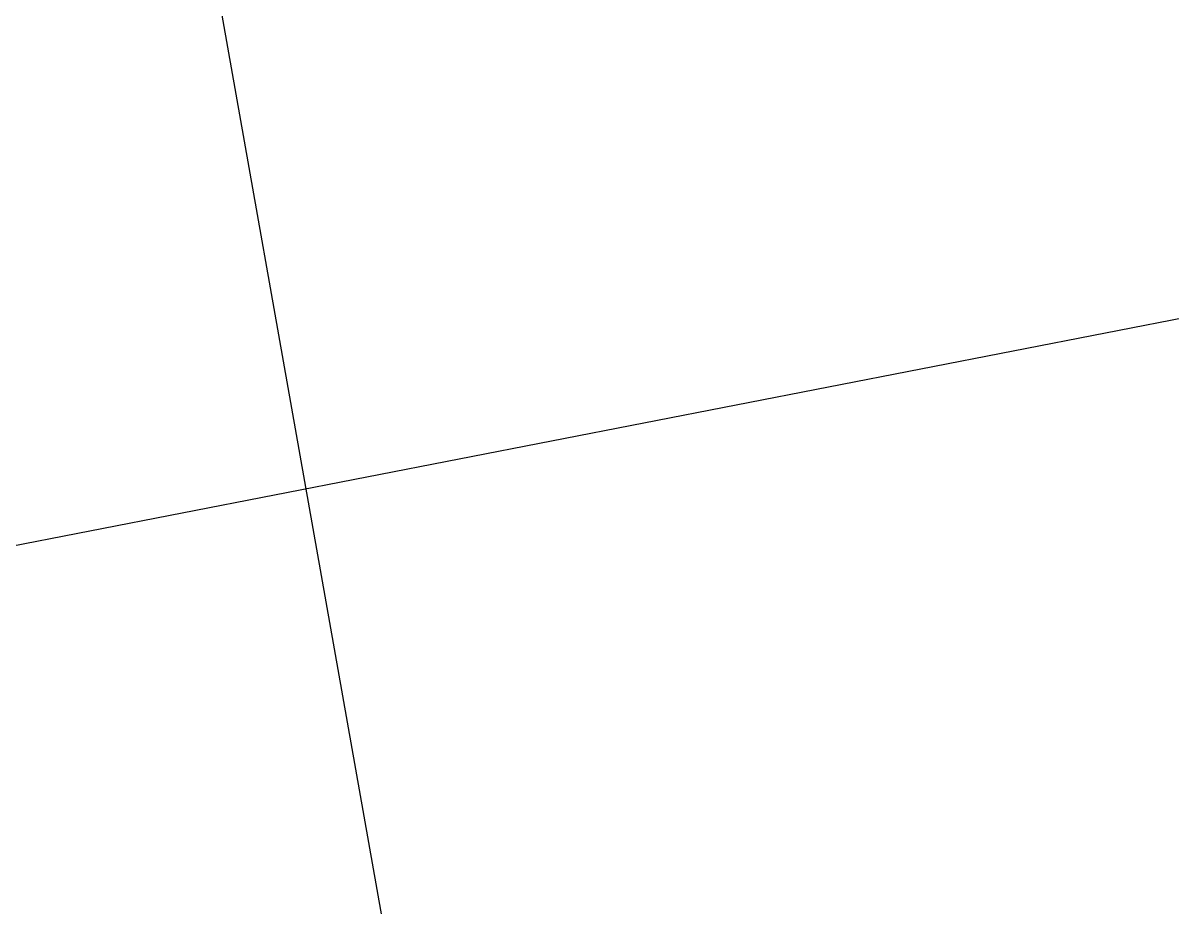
# Model space of a CAD drawing. Header units: millimetres. Extents: x -65527 to 8894748, y -37603 to 223697.
# Drawn here: x -31386.79 to -31380.98, y 101097.66 to 101102.13 of the extents above; entities that cross this region are included whole.
import ezdxf

# ---------------------------------------------------------------- set-up
doc = ezdxf.new("R2010")
doc.units = ezdxf.units.MM
doc.header["$LTSCALE"] = 10
doc.layers.add('Архитектура', color=251, linetype='Continuous')
doc.layers.add('Тонкая', color=7, linetype='Continuous')

# ---------------------------------------------------------------- blocks, each defined once
blk = doc.blocks.new('A$Cec9b444d')
at = {"layer": 'Тонкая', "color": 5, "ltscale": 100}
blk.add_line((-293.911, -6250.3887), (-2355.1077, -6652.3379), dxfattribs=at)

msp = doc.modelspace()

# ---------------------------------------------------------------- linework, layer by layer
at = {"layer": 'Архитектура', "lineweight": 25, "transparency": 33554684}
msp.add_lwpolyline([(-31381.1795, 101076.1972), (-31386.9639, 101108.8334, 0.523933), (-31387.3808, 101109.0898), (-31388.4612, 101108.8983), (-31395.5442, 101107.643), (-31396.6247, 101107.4515, 0.523933), (-31396.9281, 101107.0674), (-31391.1438, 101074.4312, 0.414326)], format="xyb", dxfattribs=at)
msp.add_lwpolyline([(-31381.1795, 101076.1972), (-31386.9639, 101108.8334, 0.523933), (-31387.3808, 101109.0898), (-31388.4612, 101108.8983), (-31395.5442, 101107.643), (-31396.6247, 101107.4515, 0.523933), (-31396.9281, 101107.0674), (-31391.1438, 101074.4312, 0.414326)], format="xyb", dxfattribs=at)
msp.add_lwpolyline([(-31381.1795, 101076.1972), (-31386.9639, 101108.8334, 0.523933), (-31387.3808, 101109.0898), (-31388.4612, 101108.8983), (-31395.5442, 101107.643), (-31396.6247, 101107.4515, 0.523933), (-31396.9281, 101107.0674), (-31391.1438, 101074.4312, 0.414326)], format="xyb", dxfattribs=at)
msp.add_lwpolyline([(-31381.1795, 101076.1972), (-31386.9639, 101108.8334, 0.523933), (-31387.3808, 101109.0898), (-31388.4612, 101108.8983), (-31395.5442, 101107.643), (-31396.6247, 101107.4515, 0.523933), (-31396.9281, 101107.0674), (-31391.1438, 101074.4312, 0.414326)], format="xyb", dxfattribs=at)
msp.add_lwpolyline([(-31381.1795, 101076.1972), (-31386.9639, 101108.8334, 0.523933), (-31387.3808, 101109.0898), (-31388.4612, 101108.8983), (-31395.5442, 101107.643), (-31396.6247, 101107.4515, 0.523933), (-31396.9281, 101107.0674), (-31391.1438, 101074.4312, 0.414326)], format="xyb", dxfattribs=at)
msp.add_lwpolyline([(-31381.1795, 101076.1972), (-31386.9639, 101108.8334, 0.523933), (-31387.3808, 101109.0898), (-31388.4612, 101108.8983), (-31395.5442, 101107.643), (-31396.6247, 101107.4515, 0.523933), (-31396.9281, 101107.0674), (-31391.1438, 101074.4312, 0.414326)], format="xyb", dxfattribs=at)
msp.add_lwpolyline([(-31381.1795, 101076.1972), (-31386.9639, 101108.8334, 0.523933), (-31387.3808, 101109.0898), (-31388.4612, 101108.8983), (-31395.5442, 101107.643), (-31396.6247, 101107.4515, 0.523933), (-31396.9281, 101107.0674), (-31391.1438, 101074.4312, 0.414326)], format="xyb", dxfattribs=at)
msp.add_lwpolyline([(-31381.1795, 101076.1972), (-31386.9639, 101108.8334, 0.523933), (-31387.3808, 101109.0898), (-31388.4612, 101108.8983), (-31395.5442, 101107.643), (-31396.6247, 101107.4515, 0.523933), (-31396.9281, 101107.0674), (-31391.1438, 101074.4312, 0.414326)], format="xyb", dxfattribs=at)
msp.add_lwpolyline([(-31381.1795, 101076.1972), (-31386.9639, 101108.8334, 0.523933), (-31387.3808, 101109.0898), (-31388.4612, 101108.8983), (-31395.5442, 101107.643), (-31396.6247, 101107.4515, 0.523933), (-31396.9281, 101107.0674), (-31391.1438, 101074.4312, 0.414326)], format="xyb", dxfattribs=at)
msp.add_lwpolyline([(-31381.1795, 101076.1972), (-31386.9639, 101108.8334, 0.523933), (-31387.3808, 101109.0898), (-31388.4612, 101108.8983), (-31395.5442, 101107.643), (-31396.6247, 101107.4515, 0.523933), (-31396.9281, 101107.0674), (-31391.1438, 101074.4312, 0.414326)], format="xyb", dxfattribs=at)
msp.add_lwpolyline([(-31381.1795, 101076.1972), (-31386.9639, 101108.8334, 0.523933), (-31387.3808, 101109.0898), (-31388.4612, 101108.8983), (-31395.5442, 101107.643), (-31396.6247, 101107.4515, 0.523933), (-31396.9281, 101107.0674), (-31391.1438, 101074.4312, 0.414326)], format="xyb", dxfattribs=at)
msp.add_lwpolyline([(-31381.1795, 101076.1972), (-31386.9639, 101108.8334, 0.523933), (-31387.3808, 101109.0898), (-31388.4612, 101108.8983), (-31395.5442, 101107.643), (-31396.6247, 101107.4515, 0.523933), (-31396.9281, 101107.0674), (-31391.1438, 101074.4312, 0.414326)], format="xyb", dxfattribs=at)
msp.add_lwpolyline([(-31381.1795, 101076.1972), (-31386.9639, 101108.8334, 0.523933), (-31387.3808, 101109.0898), (-31388.4612, 101108.8983), (-31395.5442, 101107.643), (-31396.6247, 101107.4515, 0.523933), (-31396.9281, 101107.0674), (-31391.1438, 101074.4312, 0.414326)], format="xyb", dxfattribs=at)
msp.add_lwpolyline([(-31381.1795, 101076.1972), (-31386.9639, 101108.8334, 0.523933), (-31387.3808, 101109.0898), (-31388.4612, 101108.8983), (-31395.5442, 101107.643), (-31396.6247, 101107.4515, 0.523933), (-31396.9281, 101107.0674), (-31391.1438, 101074.4312, 0.414326)], format="xyb", dxfattribs=at)
msp.add_lwpolyline([(-31381.1795, 101076.1972), (-31386.9639, 101108.8334, 0.523933), (-31387.3808, 101109.0898), (-31388.4612, 101108.8983), (-31395.5442, 101107.643), (-31396.6247, 101107.4515, 0.523933), (-31396.9281, 101107.0674), (-31391.1438, 101074.4312, 0.414326)], format="xyb", dxfattribs=at)
msp.add_lwpolyline([(-31381.1795, 101076.1972), (-31386.9639, 101108.8334, 0.523933), (-31387.3808, 101109.0898), (-31388.4612, 101108.8983), (-31395.5442, 101107.643), (-31396.6247, 101107.4515, 0.523933), (-31396.9281, 101107.0674), (-31391.1438, 101074.4312, 0.414326)], format="xyb", dxfattribs=at)
msp.add_lwpolyline([(-31381.1795, 101076.1972), (-31386.9639, 101108.8334, 0.523933), (-31387.3808, 101109.0898), (-31388.4612, 101108.8983), (-31395.5442, 101107.643), (-31396.6247, 101107.4515, 0.523933), (-31396.9281, 101107.0674), (-31391.1438, 101074.4312, 0.414326)], format="xyb", dxfattribs=at)
msp.add_lwpolyline([(-31381.1795, 101076.1972), (-31386.9639, 101108.8334, 0.523933), (-31387.3808, 101109.0898), (-31388.4612, 101108.8983), (-31395.5442, 101107.643), (-31396.6247, 101107.4515, 0.523933), (-31396.9281, 101107.0674), (-31391.1438, 101074.4312, 0.414326)], format="xyb", dxfattribs=at)
msp.add_lwpolyline([(-31381.1795, 101076.1972), (-31386.9639, 101108.8334, 0.523933), (-31387.3808, 101109.0898), (-31388.4612, 101108.8983), (-31395.5442, 101107.643), (-31396.6247, 101107.4515, 0.523933), (-31396.9281, 101107.0674), (-31391.1438, 101074.4312, 0.414326)], format="xyb", dxfattribs=at)
msp.add_lwpolyline([(-31381.1795, 101076.1972), (-31386.9639, 101108.8334, 0.523933), (-31387.3808, 101109.0898), (-31388.4612, 101108.8983), (-31395.5442, 101107.643), (-31396.6247, 101107.4515, 0.523933), (-31396.9281, 101107.0674), (-31391.1438, 101074.4312, 0.414326)], format="xyb", dxfattribs=at)
msp.add_lwpolyline([(-31381.1795, 101076.1972), (-31386.9639, 101108.8334, 0.523933), (-31387.3808, 101109.0898), (-31388.4612, 101108.8983), (-31395.5442, 101107.643), (-31396.6247, 101107.4515, 0.523933), (-31396.9281, 101107.0674), (-31391.1438, 101074.4312, 0.414326)], format="xyb", dxfattribs=at)
msp.add_lwpolyline([(-31381.1795, 101076.1972), (-31386.9639, 101108.8334, 0.523933), (-31387.3808, 101109.0898), (-31388.4612, 101108.8983), (-31395.5442, 101107.643), (-31396.6247, 101107.4515, 0.523933), (-31396.9281, 101107.0674), (-31391.1438, 101074.4312, 0.414326)], format="xyb", dxfattribs=at)
msp.add_lwpolyline([(-31381.1795, 101076.1972), (-31386.9639, 101108.8334, 0.523933), (-31387.3808, 101109.0898), (-31388.4612, 101108.8983), (-31395.5442, 101107.643), (-31396.6247, 101107.4515, 0.523933), (-31396.9281, 101107.0674), (-31391.1438, 101074.4312, 0.414326)], format="xyb", dxfattribs=at)
msp.add_lwpolyline([(-31381.1795, 101076.1972), (-31386.9639, 101108.8334, 0.523933), (-31387.3808, 101109.0898), (-31388.4612, 101108.8983), (-31395.5442, 101107.643), (-31396.6247, 101107.4515, 0.523933), (-31396.9281, 101107.0674), (-31391.1438, 101074.4312, 0.414326)], format="xyb", dxfattribs=at)
msp.add_lwpolyline([(-31381.1795, 101076.1972), (-31386.9639, 101108.8334, 0.523933), (-31387.3808, 101109.0898), (-31388.4612, 101108.8983), (-31395.5442, 101107.643), (-31396.6247, 101107.4515, 0.523933), (-31396.9281, 101107.0674), (-31391.1438, 101074.4312, 0.414326)], format="xyb", dxfattribs=at)
msp.add_lwpolyline([(-31381.1795, 101076.1972), (-31386.9639, 101108.8334, 0.523933), (-31387.3808, 101109.0898), (-31388.4612, 101108.8983), (-31395.5442, 101107.643), (-31396.6247, 101107.4515, 0.523933), (-31396.9281, 101107.0674), (-31391.1438, 101074.4312, 0.414326)], format="xyb", dxfattribs=at)
msp.add_lwpolyline([(-31381.1795, 101076.1972), (-31386.9639, 101108.8334, 0.523933), (-31387.3808, 101109.0898), (-31388.4612, 101108.8983), (-31395.5442, 101107.643), (-31396.6247, 101107.4515, 0.523933), (-31396.9281, 101107.0674), (-31391.1438, 101074.4312, 0.414326)], format="xyb", dxfattribs=at)
msp.add_lwpolyline([(-31381.1795, 101076.1972), (-31386.9639, 101108.8334, 0.523933), (-31387.3808, 101109.0898), (-31388.4612, 101108.8983), (-31395.5442, 101107.643), (-31396.6247, 101107.4515, 0.523933), (-31396.9281, 101107.0674), (-31391.1438, 101074.4312, 0.414326)], format="xyb", dxfattribs=at)
msp.add_lwpolyline([(-31381.1795, 101076.1972), (-31386.9639, 101108.8334, 0.523933), (-31387.3808, 101109.0898), (-31388.4612, 101108.8983), (-31395.5442, 101107.643), (-31396.6247, 101107.4515, 0.523933), (-31396.9281, 101107.0674), (-31391.1438, 101074.4312, 0.414326)], format="xyb", dxfattribs=at)
msp.add_lwpolyline([(-31381.1795, 101076.1972), (-31386.9639, 101108.8334, 0.523933), (-31387.3808, 101109.0898), (-31388.4612, 101108.8983), (-31395.5442, 101107.643), (-31396.6247, 101107.4515, 0.523933), (-31396.9281, 101107.0674), (-31391.1438, 101074.4312, 0.414326)], format="xyb", dxfattribs=at)
msp.add_lwpolyline([(-31381.1795, 101076.1972), (-31386.9639, 101108.8334, 0.523933), (-31387.3808, 101109.0898), (-31388.4612, 101108.8983), (-31395.5442, 101107.643), (-31396.6247, 101107.4515, 0.523933), (-31396.9281, 101107.0674), (-31391.1438, 101074.4312, 0.414326)], format="xyb", dxfattribs=at)
msp.add_lwpolyline([(-31381.1795, 101076.1972), (-31386.9639, 101108.8334, 0.523933), (-31387.3808, 101109.0898), (-31388.4612, 101108.8983), (-31395.5442, 101107.643), (-31396.6247, 101107.4515, 0.523933), (-31396.9281, 101107.0674), (-31391.1438, 101074.4312, 0.414326)], format="xyb", dxfattribs=at)
msp.add_lwpolyline([(-31381.1795, 101076.1972), (-31386.9639, 101108.8334, 0.523933), (-31387.3808, 101109.0898), (-31388.4612, 101108.8983), (-31395.5442, 101107.643), (-31396.6247, 101107.4515, 0.523933), (-31396.9281, 101107.0674), (-31391.1438, 101074.4312, 0.414326)], format="xyb", dxfattribs=at)
msp.add_lwpolyline([(-31381.1795, 101076.1972), (-31386.9639, 101108.8334, 0.523933), (-31387.3808, 101109.0898), (-31388.4612, 101108.8983), (-31395.5442, 101107.643), (-31396.6247, 101107.4515, 0.523933), (-31396.9281, 101107.0674), (-31391.1438, 101074.4312, 0.414326)], format="xyb", dxfattribs=at)
msp.add_lwpolyline([(-31381.1795, 101076.1972), (-31386.9639, 101108.8334, 0.523933), (-31387.3808, 101109.0898), (-31388.4612, 101108.8983), (-31395.5442, 101107.643), (-31396.6247, 101107.4515, 0.523933), (-31396.9281, 101107.0674), (-31391.1438, 101074.4312, 0.414326)], format="xyb", dxfattribs=at)
msp.add_lwpolyline([(-31381.1795, 101076.1972), (-31386.9639, 101108.8334, 0.523933), (-31387.3808, 101109.0898), (-31388.4612, 101108.8983), (-31395.5442, 101107.643), (-31396.6247, 101107.4515, 0.523933), (-31396.9281, 101107.0674), (-31391.1438, 101074.4312, 0.414326)], format="xyb", dxfattribs=at)
msp.add_lwpolyline([(-31381.1795, 101076.1972), (-31386.9639, 101108.8334, 0.523933), (-31387.3808, 101109.0898), (-31388.4612, 101108.8983), (-31395.5442, 101107.643), (-31396.6247, 101107.4515, 0.523933), (-31396.9281, 101107.0674), (-31391.1438, 101074.4312, 0.414326)], format="xyb", dxfattribs=at)
msp.add_lwpolyline([(-31381.1795, 101076.1972), (-31386.9639, 101108.8334, 0.523933), (-31387.3808, 101109.0898), (-31388.4612, 101108.8983), (-31395.5442, 101107.643), (-31396.6247, 101107.4515, 0.523933), (-31396.9281, 101107.0674), (-31391.1438, 101074.4312, 0.414326)], format="xyb", dxfattribs=at)
msp.add_lwpolyline([(-31381.1795, 101076.1972), (-31386.9639, 101108.8334, 0.523933), (-31387.3808, 101109.0898), (-31388.4612, 101108.8983), (-31395.5442, 101107.643), (-31396.6247, 101107.4515, 0.523933), (-31396.9281, 101107.0674), (-31391.1438, 101074.4312, 0.414326)], format="xyb", dxfattribs=at)
msp.add_lwpolyline([(-31381.1795, 101076.1972), (-31386.9639, 101108.8334, 0.523933), (-31387.3808, 101109.0898), (-31388.4612, 101108.8983), (-31395.5442, 101107.643), (-31396.6247, 101107.4515, 0.523933), (-31396.9281, 101107.0674), (-31391.1438, 101074.4312, 0.414326)], format="xyb", dxfattribs=at)
msp.add_lwpolyline([(-31381.1795, 101076.1972), (-31386.9639, 101108.8334, 0.523933), (-31387.3808, 101109.0898), (-31388.4612, 101108.8983), (-31395.5442, 101107.643), (-31396.6247, 101107.4515, 0.523933), (-31396.9281, 101107.0674), (-31391.1438, 101074.4312, 0.414326)], format="xyb", dxfattribs=at)
msp.add_lwpolyline([(-31381.1795, 101076.1972), (-31386.9639, 101108.8334, 0.523933), (-31387.3808, 101109.0898), (-31388.4612, 101108.8983), (-31395.5442, 101107.643), (-31396.6247, 101107.4515, 0.523933), (-31396.9281, 101107.0674), (-31391.1438, 101074.4312, 0.414326)], format="xyb", dxfattribs=at)
msp.add_lwpolyline([(-31381.1795, 101076.1972), (-31386.9639, 101108.8334, 0.523933), (-31387.3808, 101109.0898), (-31388.4612, 101108.8983), (-31395.5442, 101107.643), (-31396.6247, 101107.4515, 0.523933), (-31396.9281, 101107.0674), (-31391.1438, 101074.4312, 0.414326)], format="xyb", dxfattribs=at)
msp.add_lwpolyline([(-31381.1795, 101076.1972), (-31386.9639, 101108.8334, 0.523933), (-31387.3808, 101109.0898), (-31388.4612, 101108.8983), (-31395.5442, 101107.643), (-31396.6247, 101107.4515, 0.523933), (-31396.9281, 101107.0674), (-31391.1438, 101074.4312, 0.414326)], format="xyb", dxfattribs=at)
msp.add_lwpolyline([(-31381.1795, 101076.1972), (-31386.9639, 101108.8334, 0.523933), (-31387.3808, 101109.0898), (-31388.4612, 101108.8983), (-31395.5442, 101107.643), (-31396.6247, 101107.4515, 0.523933), (-31396.9281, 101107.0674), (-31391.1438, 101074.4312, 0.414326)], format="xyb", dxfattribs=at)
msp.add_lwpolyline([(-31381.1795, 101076.1972), (-31386.9639, 101108.8334, 0.523933), (-31387.3808, 101109.0898), (-31388.4612, 101108.8983), (-31395.5442, 101107.643), (-31396.6247, 101107.4515, 0.523933), (-31396.9281, 101107.0674), (-31391.1438, 101074.4312, 0.414326)], format="xyb", dxfattribs=at)
msp.add_lwpolyline([(-31381.1795, 101076.1972), (-31386.9639, 101108.8334, 0.523933), (-31387.3808, 101109.0898), (-31388.4612, 101108.8983), (-31395.5442, 101107.643), (-31396.6247, 101107.4515, 0.523933), (-31396.9281, 101107.0674), (-31391.1438, 101074.4312, 0.414326)], format="xyb", dxfattribs=at)
msp.add_lwpolyline([(-31381.1795, 101076.1972), (-31386.9639, 101108.8334, 0.523933), (-31387.3808, 101109.0898), (-31388.4612, 101108.8983), (-31395.5442, 101107.643), (-31396.6247, 101107.4515, 0.523933), (-31396.9281, 101107.0674), (-31391.1438, 101074.4312, 0.414326)], format="xyb", dxfattribs=at)
msp.add_lwpolyline([(-31381.1795, 101076.1972), (-31386.9639, 101108.8334, 0.523933), (-31387.3808, 101109.0898), (-31388.4612, 101108.8983), (-31395.5442, 101107.643), (-31396.6247, 101107.4515, 0.523933), (-31396.9281, 101107.0674), (-31391.1438, 101074.4312, 0.414326)], format="xyb", dxfattribs=at)
msp.add_lwpolyline([(-31381.1795, 101076.1972), (-31386.9639, 101108.8334, 0.523933), (-31387.3808, 101109.0898), (-31388.4612, 101108.8983), (-31395.5442, 101107.643), (-31396.6247, 101107.4515, 0.523933), (-31396.9281, 101107.0674), (-31391.1438, 101074.4312, 0.414326)], format="xyb", dxfattribs=at)
msp.add_lwpolyline([(-31381.1795, 101076.1972), (-31386.9639, 101108.8334, 0.523933), (-31387.3808, 101109.0898), (-31388.4612, 101108.8983), (-31395.5442, 101107.643), (-31396.6247, 101107.4515, 0.523933), (-31396.9281, 101107.0674), (-31391.1438, 101074.4312, 0.414326)], format="xyb", dxfattribs=at)
msp.add_lwpolyline([(-31381.1795, 101076.1972), (-31386.9639, 101108.8334, 0.523933), (-31387.3808, 101109.0898), (-31388.4612, 101108.8983), (-31395.5442, 101107.643), (-31396.6247, 101107.4515, 0.523933), (-31396.9281, 101107.0674), (-31391.1438, 101074.4312, 0.414326)], format="xyb", dxfattribs=at)
msp.add_lwpolyline([(-31381.1795, 101076.1972), (-31386.9639, 101108.8334, 0.523933), (-31387.3808, 101109.0898), (-31388.4612, 101108.8983), (-31395.5442, 101107.643), (-31396.6247, 101107.4515, 0.523933), (-31396.9281, 101107.0674), (-31391.1438, 101074.4312, 0.414326)], format="xyb", dxfattribs=at)
msp.add_lwpolyline([(-31381.1795, 101076.1972), (-31386.9639, 101108.8334, 0.523933), (-31387.3808, 101109.0898), (-31388.4612, 101108.8983), (-31395.5442, 101107.643), (-31396.6247, 101107.4515, 0.523933), (-31396.9281, 101107.0674), (-31391.1438, 101074.4312, 0.414326)], format="xyb", dxfattribs=at)
msp.add_lwpolyline([(-31381.1795, 101076.1972), (-31386.9639, 101108.8334, 0.523933), (-31387.3808, 101109.0898), (-31388.4612, 101108.8983), (-31395.5442, 101107.643), (-31396.6247, 101107.4515, 0.523933), (-31396.9281, 101107.0674), (-31391.1438, 101074.4312, 0.414326)], format="xyb", dxfattribs=at)
msp.add_lwpolyline([(-31381.1795, 101076.1972), (-31386.9639, 101108.8334, 0.523933), (-31387.3808, 101109.0898), (-31388.4612, 101108.8983), (-31395.5442, 101107.643), (-31396.6247, 101107.4515, 0.523933), (-31396.9281, 101107.0674), (-31391.1438, 101074.4312, 0.414326)], format="xyb", dxfattribs=at)
msp.add_lwpolyline([(-31381.1795, 101076.1972), (-31386.9639, 101108.8334, 0.523933), (-31387.3808, 101109.0898), (-31388.4612, 101108.8983), (-31395.5442, 101107.643), (-31396.6247, 101107.4515, 0.523933), (-31396.9281, 101107.0674), (-31391.1438, 101074.4312, 0.414326)], format="xyb", dxfattribs=at)
msp.add_lwpolyline([(-31381.1795, 101076.1972), (-31386.9639, 101108.8334, 0.523933), (-31387.3808, 101109.0898), (-31388.4612, 101108.8983), (-31395.5442, 101107.643), (-31396.6247, 101107.4515, 0.523933), (-31396.9281, 101107.0674), (-31391.1438, 101074.4312, 0.414326)], format="xyb", dxfattribs=at)
msp.add_lwpolyline([(-31381.1795, 101076.1972), (-31386.9639, 101108.8334, 0.523933), (-31387.3808, 101109.0898), (-31388.4612, 101108.8983), (-31395.5442, 101107.643), (-31396.6247, 101107.4515, 0.523933), (-31396.9281, 101107.0674), (-31391.1438, 101074.4312, 0.414326)], format="xyb", dxfattribs=at)
msp.add_lwpolyline([(-31381.1795, 101076.1972), (-31386.9639, 101108.8334, 0.523933), (-31387.3808, 101109.0898), (-31388.4612, 101108.8983), (-31395.5442, 101107.643), (-31396.6247, 101107.4515, 0.523933), (-31396.9281, 101107.0674), (-31391.1438, 101074.4312, 0.414326)], format="xyb", dxfattribs=at)
msp.add_lwpolyline([(-31381.1795, 101076.1972), (-31386.9639, 101108.8334, 0.523933), (-31387.3808, 101109.0898), (-31388.4612, 101108.8983), (-31395.5442, 101107.643), (-31396.6247, 101107.4515, 0.523933), (-31396.9281, 101107.0674), (-31391.1438, 101074.4312, 0.414326)], format="xyb", dxfattribs=at)
msp.add_lwpolyline([(-31381.1795, 101076.1972), (-31386.9639, 101108.8334, 0.523933), (-31387.3808, 101109.0898), (-31388.4612, 101108.8983), (-31395.5442, 101107.643), (-31396.6247, 101107.4515, 0.523933), (-31396.9281, 101107.0674), (-31391.1438, 101074.4312, 0.414326)], format="xyb", dxfattribs=at)
msp.add_lwpolyline([(-31381.1795, 101076.1972), (-31386.9639, 101108.8334, 0.523933), (-31387.3808, 101109.0898), (-31388.4612, 101108.8983), (-31395.5442, 101107.643), (-31396.6247, 101107.4515, 0.523933), (-31396.9281, 101107.0674), (-31391.1438, 101074.4312, 0.414326)], format="xyb", dxfattribs=at)
msp.add_lwpolyline([(-31381.1795, 101076.1972), (-31386.9639, 101108.8334, 0.523933), (-31387.3808, 101109.0898), (-31388.4612, 101108.8983), (-31395.5442, 101107.643), (-31396.6247, 101107.4515, 0.523933), (-31396.9281, 101107.0674), (-31391.1438, 101074.4312, 0.414326)], format="xyb", dxfattribs=at)
msp.add_lwpolyline([(-31381.1795, 101076.1972), (-31386.9639, 101108.8334, 0.523933), (-31387.3808, 101109.0898), (-31388.4612, 101108.8983), (-31395.5442, 101107.643), (-31396.6247, 101107.4515, 0.523933), (-31396.9281, 101107.0674), (-31391.1438, 101074.4312, 0.414326)], format="xyb", dxfattribs=at)
msp.add_lwpolyline([(-31381.1795, 101076.1972), (-31386.9639, 101108.8334, 0.523933), (-31387.3808, 101109.0898), (-31388.4612, 101108.8983), (-31395.5442, 101107.643), (-31396.6247, 101107.4515, 0.523933), (-31396.9281, 101107.0674), (-31391.1438, 101074.4312, 0.414326)], format="xyb", dxfattribs=at)
msp.add_lwpolyline([(-31381.1795, 101076.1972), (-31386.9639, 101108.8334, 0.523933), (-31387.3808, 101109.0898), (-31388.4612, 101108.8983), (-31395.5442, 101107.643), (-31396.6247, 101107.4515, 0.523933), (-31396.9281, 101107.0674), (-31391.1438, 101074.4312, 0.414326)], format="xyb", dxfattribs=at)
msp.add_lwpolyline([(-31381.1795, 101076.1972), (-31386.9639, 101108.8334, 0.523933), (-31387.3808, 101109.0898), (-31388.4612, 101108.8983), (-31395.5442, 101107.643), (-31396.6247, 101107.4515, 0.523933), (-31396.9281, 101107.0674), (-31391.1438, 101074.4312, 0.414326)], format="xyb", dxfattribs=at)
msp.add_lwpolyline([(-31381.1795, 101076.1972), (-31386.9639, 101108.8334, 0.523933), (-31387.3808, 101109.0898), (-31388.4612, 101108.8983), (-31395.5442, 101107.643), (-31396.6247, 101107.4515, 0.523933), (-31396.9281, 101107.0674), (-31391.1438, 101074.4312, 0.414326)], format="xyb", dxfattribs=at)
msp.add_lwpolyline([(-31381.1795, 101076.1972), (-31386.9639, 101108.8334, 0.523933), (-31387.3808, 101109.0898), (-31388.4612, 101108.8983), (-31395.5442, 101107.643), (-31396.6247, 101107.4515, 0.523933), (-31396.9281, 101107.0674), (-31391.1438, 101074.4312, 0.414326)], format="xyb", dxfattribs=at)
msp.add_lwpolyline([(-31381.1795, 101076.1972), (-31386.9639, 101108.8334, 0.523933), (-31387.3808, 101109.0898), (-31388.4612, 101108.8983), (-31395.5442, 101107.643), (-31396.6247, 101107.4515, 0.523933), (-31396.9281, 101107.0674), (-31391.1438, 101074.4312, 0.414326)], format="xyb", dxfattribs=at)
msp.add_lwpolyline([(-31381.1795, 101076.1972), (-31386.9639, 101108.8334, 0.523933), (-31387.3808, 101109.0898), (-31388.4612, 101108.8983), (-31395.5442, 101107.643), (-31396.6247, 101107.4515, 0.523933), (-31396.9281, 101107.0674), (-31391.1438, 101074.4312, 0.414326)], format="xyb", dxfattribs=at)
msp.add_lwpolyline([(-31381.1795, 101076.1972), (-31386.9639, 101108.8334, 0.523933), (-31387.3808, 101109.0898), (-31388.4612, 101108.8983), (-31395.5442, 101107.643), (-31396.6247, 101107.4515, 0.523933), (-31396.9281, 101107.0674), (-31391.1438, 101074.4312, 0.414326)], format="xyb", dxfattribs=at)
msp.add_lwpolyline([(-31381.1795, 101076.1972), (-31386.9639, 101108.8334, 0.523933), (-31387.3808, 101109.0898), (-31388.4612, 101108.8983), (-31395.5442, 101107.643), (-31396.6247, 101107.4515, 0.523933), (-31396.9281, 101107.0674), (-31391.1438, 101074.4312, 0.414326)], format="xyb", dxfattribs=at)
msp.add_lwpolyline([(-31381.1795, 101076.1972), (-31386.9639, 101108.8334, 0.523933), (-31387.3808, 101109.0898), (-31388.4612, 101108.8983), (-31395.5442, 101107.643), (-31396.6247, 101107.4515, 0.523933), (-31396.9281, 101107.0674), (-31391.1438, 101074.4312, 0.414326)], format="xyb", dxfattribs=at)
msp.add_lwpolyline([(-31381.1795, 101076.1972), (-31386.9639, 101108.8334, 0.523933), (-31387.3808, 101109.0898), (-31388.4612, 101108.8983), (-31395.5442, 101107.643), (-31396.6247, 101107.4515, 0.523933), (-31396.9281, 101107.0674), (-31391.1438, 101074.4312, 0.414326)], format="xyb", dxfattribs=at)
msp.add_lwpolyline([(-31381.1795, 101076.1972), (-31386.9639, 101108.8334, 0.523933), (-31387.3808, 101109.0898), (-31388.4612, 101108.8983), (-31395.5442, 101107.643), (-31396.6247, 101107.4515, 0.523933), (-31396.9281, 101107.0674), (-31391.1438, 101074.4312, 0.414326)], format="xyb", dxfattribs=at)
msp.add_lwpolyline([(-31381.1795, 101076.1972), (-31386.9639, 101108.8334, 0.523933), (-31387.3808, 101109.0898), (-31388.4612, 101108.8983), (-31395.5442, 101107.643), (-31396.6247, 101107.4515, 0.523933), (-31396.9281, 101107.0674), (-31391.1438, 101074.4312, 0.414326)], format="xyb", dxfattribs=at)
msp.add_lwpolyline([(-31381.1795, 101076.1972), (-31386.9639, 101108.8334, 0.523933), (-31387.3808, 101109.0898), (-31388.4612, 101108.8983), (-31395.5442, 101107.643), (-31396.6247, 101107.4515, 0.523933), (-31396.9281, 101107.0674), (-31391.1438, 101074.4312, 0.414326)], format="xyb", dxfattribs=at)
msp.add_lwpolyline([(-31381.1795, 101076.1972), (-31386.9639, 101108.8334, 0.523933), (-31387.3808, 101109.0898), (-31388.4612, 101108.8983), (-31395.5442, 101107.643), (-31396.6247, 101107.4515, 0.523933), (-31396.9281, 101107.0674), (-31391.1438, 101074.4312, 0.414326)], format="xyb", dxfattribs=at)
msp.add_lwpolyline([(-31381.1795, 101076.1972), (-31386.9639, 101108.8334, 0.523933), (-31387.3808, 101109.0898), (-31388.4612, 101108.8983), (-31395.5442, 101107.643), (-31396.6247, 101107.4515, 0.523933), (-31396.9281, 101107.0674), (-31391.1438, 101074.4312, 0.414326)], format="xyb", dxfattribs=at)
msp.add_lwpolyline([(-31381.1795, 101076.1972), (-31386.9639, 101108.8334, 0.523933), (-31387.3808, 101109.0898), (-31388.4612, 101108.8983), (-31395.5442, 101107.643), (-31396.6247, 101107.4515, 0.523933), (-31396.9281, 101107.0674), (-31391.1438, 101074.4312, 0.414326)], format="xyb", dxfattribs=at)
msp.add_lwpolyline([(-31381.1795, 101076.1972), (-31386.9639, 101108.8334, 0.523933), (-31387.3808, 101109.0898), (-31388.4612, 101108.8983), (-31395.5442, 101107.643), (-31396.6247, 101107.4515, 0.523933), (-31396.9281, 101107.0674), (-31391.1438, 101074.4312, 0.414326)], format="xyb", dxfattribs=at)
msp.add_lwpolyline([(-31381.1795, 101076.1972), (-31386.9639, 101108.8334, 0.523933), (-31387.3808, 101109.0898), (-31388.4612, 101108.8983), (-31395.5442, 101107.643), (-31396.6247, 101107.4515, 0.523933), (-31396.9281, 101107.0674), (-31391.1438, 101074.4312, 0.414326)], format="xyb", dxfattribs=at)
msp.add_lwpolyline([(-31381.1795, 101076.1972), (-31386.9639, 101108.8334, 0.523933), (-31387.3808, 101109.0898), (-31388.4612, 101108.8983), (-31395.5442, 101107.643), (-31396.6247, 101107.4515, 0.523933), (-31396.9281, 101107.0674), (-31391.1438, 101074.4312, 0.414326)], format="xyb", dxfattribs=at)
msp.add_lwpolyline([(-31381.1795, 101076.1972), (-31386.9639, 101108.8334, 0.523933), (-31387.3808, 101109.0898), (-31388.4612, 101108.8983), (-31395.5442, 101107.643), (-31396.6247, 101107.4515, 0.523933), (-31396.9281, 101107.0674), (-31391.1438, 101074.4312, 0.414326)], format="xyb", dxfattribs=at)
msp.add_lwpolyline([(-31381.1795, 101076.1972), (-31386.9639, 101108.8334, 0.523933), (-31387.3808, 101109.0898), (-31388.4612, 101108.8983), (-31395.5442, 101107.643), (-31396.6247, 101107.4515, 0.523933), (-31396.9281, 101107.0674), (-31391.1438, 101074.4312, 0.414326)], format="xyb", dxfattribs=at)
msp.add_lwpolyline([(-31381.1795, 101076.1972), (-31386.9639, 101108.8334, 0.523933), (-31387.3808, 101109.0898), (-31388.4612, 101108.8983), (-31395.5442, 101107.643), (-31396.6247, 101107.4515, 0.523933), (-31396.9281, 101107.0674), (-31391.1438, 101074.4312, 0.414326)], format="xyb", dxfattribs=at)
msp.add_lwpolyline([(-31381.1795, 101076.1972), (-31386.9639, 101108.8334, 0.523933), (-31387.3808, 101109.0898), (-31388.4612, 101108.8983), (-31395.5442, 101107.643), (-31396.6247, 101107.4515, 0.523933), (-31396.9281, 101107.0674), (-31391.1438, 101074.4312, 0.414326)], format="xyb", dxfattribs=at)
msp.add_lwpolyline([(-31381.1795, 101076.1972), (-31386.9639, 101108.8334, 0.523933), (-31387.3808, 101109.0898), (-31388.4612, 101108.8983), (-31395.5442, 101107.643), (-31396.6247, 101107.4515, 0.523933), (-31396.9281, 101107.0674), (-31391.1438, 101074.4312, 0.414326)], format="xyb", dxfattribs=at)
msp.add_lwpolyline([(-31381.1795, 101076.1972), (-31386.9639, 101108.8334, 0.523933), (-31387.3808, 101109.0898), (-31388.4612, 101108.8983), (-31395.5442, 101107.643), (-31396.6247, 101107.4515, 0.523933), (-31396.9281, 101107.0674), (-31391.1438, 101074.4312, 0.414326)], format="xyb", dxfattribs=at)
msp.add_lwpolyline([(-31381.1795, 101076.1972), (-31386.9639, 101108.8334, 0.523933), (-31387.3808, 101109.0898), (-31388.4612, 101108.8983), (-31395.5442, 101107.643), (-31396.6247, 101107.4515, 0.523933), (-31396.9281, 101107.0674), (-31391.1438, 101074.4312, 0.414326)], format="xyb", dxfattribs=at)
msp.add_lwpolyline([(-31381.1795, 101076.1972), (-31386.9639, 101108.8334, 0.523933), (-31387.3808, 101109.0898), (-31388.4612, 101108.8983), (-31395.5442, 101107.643), (-31396.6247, 101107.4515, 0.523933), (-31396.9281, 101107.0674), (-31391.1438, 101074.4312, 0.414326)], format="xyb", dxfattribs=at)
msp.add_lwpolyline([(-31381.1795, 101076.1972), (-31386.9639, 101108.8334, 0.523933), (-31387.3808, 101109.0898), (-31388.4612, 101108.8983), (-31395.5442, 101107.643), (-31396.6247, 101107.4515, 0.523933), (-31396.9281, 101107.0674), (-31391.1438, 101074.4312, 0.414326)], format="xyb", dxfattribs=at)
msp.add_lwpolyline([(-31381.1795, 101076.1972), (-31386.9639, 101108.8334, 0.523933), (-31387.3808, 101109.0898), (-31388.4612, 101108.8983), (-31395.5442, 101107.643), (-31396.6247, 101107.4515, 0.523933), (-31396.9281, 101107.0674), (-31391.1438, 101074.4312, 0.414326)], format="xyb", dxfattribs=at)
msp.add_lwpolyline([(-31381.1795, 101076.1972), (-31386.9639, 101108.8334, 0.523933), (-31387.3808, 101109.0898), (-31388.4612, 101108.8983), (-31395.5442, 101107.643), (-31396.6247, 101107.4515, 0.523933), (-31396.9281, 101107.0674), (-31391.1438, 101074.4312, 0.414326)], format="xyb", dxfattribs=at)
msp.add_lwpolyline([(-31381.1795, 101076.1972), (-31386.9639, 101108.8334, 0.523933), (-31387.3808, 101109.0898), (-31388.4612, 101108.8983), (-31395.5442, 101107.643), (-31396.6247, 101107.4515, 0.523933), (-31396.9281, 101107.0674), (-31391.1438, 101074.4312, 0.414326)], format="xyb", dxfattribs=at)
msp.add_lwpolyline([(-31381.1795, 101076.1972), (-31386.9639, 101108.8334, 0.523933), (-31387.3808, 101109.0898), (-31388.4612, 101108.8983), (-31395.5442, 101107.643), (-31396.6247, 101107.4515, 0.523933), (-31396.9281, 101107.0674), (-31391.1438, 101074.4312, 0.414326)], format="xyb", dxfattribs=at)
msp.add_lwpolyline([(-31381.1795, 101076.1972), (-31386.9639, 101108.8334, 0.523933), (-31387.3808, 101109.0898), (-31388.4612, 101108.8983), (-31395.5442, 101107.643), (-31396.6247, 101107.4515, 0.523933), (-31396.9281, 101107.0674), (-31391.1438, 101074.4312, 0.414326)], format="xyb", dxfattribs=at)
msp.add_lwpolyline([(-31381.1795, 101076.1972), (-31386.9639, 101108.8334, 0.523933), (-31387.3808, 101109.0898), (-31388.4612, 101108.8983), (-31395.5442, 101107.643), (-31396.6247, 101107.4515, 0.523933), (-31396.9281, 101107.0674), (-31391.1438, 101074.4312, 0.414326)], format="xyb", dxfattribs=at)
msp.add_lwpolyline([(-31381.1795, 101076.1972), (-31386.9639, 101108.8334, 0.523933), (-31387.3808, 101109.0898), (-31388.4612, 101108.8983), (-31395.5442, 101107.643), (-31396.6247, 101107.4515, 0.523933), (-31396.9281, 101107.0674), (-31391.1438, 101074.4312, 0.414326)], format="xyb", dxfattribs=at)
msp.add_lwpolyline([(-31381.1795, 101076.1972), (-31386.9639, 101108.8334, 0.523933), (-31387.3808, 101109.0898), (-31388.4612, 101108.8983), (-31395.5442, 101107.643), (-31396.6247, 101107.4515, 0.523933), (-31396.9281, 101107.0674), (-31391.1438, 101074.4312, 0.414326)], format="xyb", dxfattribs=at)
msp.add_lwpolyline([(-31381.1795, 101076.1972), (-31386.9639, 101108.8334, 0.523933), (-31387.3808, 101109.0898), (-31388.4612, 101108.8983), (-31395.5442, 101107.643), (-31396.6247, 101107.4515, 0.523933), (-31396.9281, 101107.0674), (-31391.1438, 101074.4312, 0.414326)], format="xyb", dxfattribs=at)
msp.add_lwpolyline([(-31381.1795, 101076.1972), (-31386.9639, 101108.8334, 0.523933), (-31387.3808, 101109.0898), (-31388.4612, 101108.8983), (-31395.5442, 101107.643), (-31396.6247, 101107.4515, 0.523933), (-31396.9281, 101107.0674), (-31391.1438, 101074.4312, 0.414326)], format="xyb", dxfattribs=at)
msp.add_lwpolyline([(-31381.1795, 101076.1972), (-31386.9639, 101108.8334, 0.523933), (-31387.3808, 101109.0898), (-31388.4612, 101108.8983), (-31395.5442, 101107.643), (-31396.6247, 101107.4515, 0.523933), (-31396.9281, 101107.0674), (-31391.1438, 101074.4312, 0.414326)], format="xyb", dxfattribs=at)
msp.add_lwpolyline([(-31381.1795, 101076.1972), (-31386.9639, 101108.8334, 0.523933), (-31387.3808, 101109.0898), (-31388.4612, 101108.8983), (-31395.5442, 101107.643), (-31396.6247, 101107.4515, 0.523933), (-31396.9281, 101107.0674), (-31391.1438, 101074.4312, 0.414326)], format="xyb", dxfattribs=at)
msp.add_lwpolyline([(-31381.1795, 101076.1972), (-31386.9639, 101108.8334, 0.523933), (-31387.3808, 101109.0898), (-31388.4612, 101108.8983), (-31395.5442, 101107.643), (-31396.6247, 101107.4515, 0.523933), (-31396.9281, 101107.0674), (-31391.1438, 101074.4312, 0.414326)], format="xyb", dxfattribs=at)
msp.add_lwpolyline([(-31381.1795, 101076.1972), (-31386.9639, 101108.8334, 0.523933), (-31387.3808, 101109.0898), (-31388.4612, 101108.8983), (-31395.5442, 101107.643), (-31396.6247, 101107.4515, 0.523933), (-31396.9281, 101107.0674), (-31391.1438, 101074.4312, 0.414326)], format="xyb", dxfattribs=at)
msp.add_lwpolyline([(-31381.1795, 101076.1972), (-31386.9639, 101108.8334, 0.523933), (-31387.3808, 101109.0898), (-31388.4612, 101108.8983), (-31395.5442, 101107.643), (-31396.6247, 101107.4515, 0.523933), (-31396.9281, 101107.0674), (-31391.1438, 101074.4312, 0.414326)], format="xyb", dxfattribs=at)
msp.add_lwpolyline([(-31381.1795, 101076.1972), (-31386.9639, 101108.8334, 0.523933), (-31387.3808, 101109.0898), (-31388.4612, 101108.8983), (-31395.5442, 101107.643), (-31396.6247, 101107.4515, 0.523933), (-31396.9281, 101107.0674), (-31391.1438, 101074.4312, 0.414326)], format="xyb", dxfattribs=at)
msp.add_lwpolyline([(-31381.1795, 101076.1972), (-31386.9639, 101108.8334, 0.523933), (-31387.3808, 101109.0898), (-31388.4612, 101108.8983), (-31395.5442, 101107.643), (-31396.6247, 101107.4515, 0.523933), (-31396.9281, 101107.0674), (-31391.1438, 101074.4312, 0.414326)], format="xyb", dxfattribs=at)
msp.add_lwpolyline([(-31381.1795, 101076.1972), (-31386.9639, 101108.8334, 0.523933), (-31387.3808, 101109.0898), (-31388.4612, 101108.8983), (-31395.5442, 101107.643), (-31396.6247, 101107.4515, 0.523933), (-31396.9281, 101107.0674), (-31391.1438, 101074.4312, 0.414326)], format="xyb", dxfattribs=at)
msp.add_lwpolyline([(-31381.1795, 101076.1972), (-31386.9639, 101108.8334, 0.523933), (-31387.3808, 101109.0898), (-31388.4612, 101108.8983), (-31395.5442, 101107.643), (-31396.6247, 101107.4515, 0.523933), (-31396.9281, 101107.0674), (-31391.1438, 101074.4312, 0.414326)], format="xyb", dxfattribs=at)
msp.add_lwpolyline([(-31381.1795, 101076.1972), (-31386.9639, 101108.8334, 0.523933), (-31387.3808, 101109.0898), (-31388.4612, 101108.8983), (-31395.5442, 101107.643), (-31396.6247, 101107.4515, 0.523933), (-31396.9281, 101107.0674), (-31391.1438, 101074.4312, 0.414326)], format="xyb", dxfattribs=at)
msp.add_lwpolyline([(-31381.1795, 101076.1972), (-31386.9639, 101108.8334, 0.523933), (-31387.3808, 101109.0898), (-31388.4612, 101108.8983), (-31395.5442, 101107.643), (-31396.6247, 101107.4515, 0.523933), (-31396.9281, 101107.0674), (-31391.1438, 101074.4312, 0.414326)], format="xyb", dxfattribs=at)
msp.add_lwpolyline([(-31381.1795, 101076.1972), (-31386.9639, 101108.8334, 0.523933), (-31387.3808, 101109.0898), (-31388.4612, 101108.8983), (-31395.5442, 101107.643), (-31396.6247, 101107.4515, 0.523933), (-31396.9281, 101107.0674), (-31391.1438, 101074.4312, 0.414326)], format="xyb", dxfattribs=at)
msp.add_lwpolyline([(-31381.1795, 101076.1972), (-31386.9639, 101108.8334, 0.523933), (-31387.3808, 101109.0898), (-31388.4612, 101108.8983), (-31395.5442, 101107.643), (-31396.6247, 101107.4515, 0.523933), (-31396.9281, 101107.0674), (-31391.1438, 101074.4312, 0.414326)], format="xyb", dxfattribs=at)
msp.add_lwpolyline([(-31381.1795, 101076.1972), (-31386.9639, 101108.8334, 0.523933), (-31387.3808, 101109.0898), (-31388.4612, 101108.8983), (-31395.5442, 101107.643), (-31396.6247, 101107.4515, 0.523933), (-31396.9281, 101107.0674), (-31391.1438, 101074.4312, 0.414326)], format="xyb", dxfattribs=at)
msp.add_lwpolyline([(-31381.1795, 101076.1972), (-31386.9639, 101108.8334, 0.523933), (-31387.3808, 101109.0898), (-31388.4612, 101108.8983), (-31395.5442, 101107.643), (-31396.6247, 101107.4515, 0.523933), (-31396.9281, 101107.0674), (-31391.1438, 101074.4312, 0.414326)], format="xyb", dxfattribs=at)
msp.add_lwpolyline([(-31381.1795, 101076.1972), (-31386.9639, 101108.8334, 0.523933), (-31387.3808, 101109.0898), (-31388.4612, 101108.8983), (-31395.5442, 101107.643), (-31396.6247, 101107.4515, 0.523933), (-31396.9281, 101107.0674), (-31391.1438, 101074.4312, 0.414326)], format="xyb", dxfattribs=at)
msp.add_lwpolyline([(-31381.1795, 101076.1972), (-31386.9639, 101108.8334, 0.523933), (-31387.3808, 101109.0898), (-31388.4612, 101108.8983), (-31395.5442, 101107.643), (-31396.6247, 101107.4515, 0.523933), (-31396.9281, 101107.0674), (-31391.1438, 101074.4312, 0.414326)], format="xyb", dxfattribs=at)
msp.add_lwpolyline([(-31381.1795, 101076.1972), (-31386.9639, 101108.8334, 0.523933), (-31387.3808, 101109.0898), (-31388.4612, 101108.8983), (-31395.5442, 101107.643), (-31396.6247, 101107.4515, 0.523933), (-31396.9281, 101107.0674), (-31391.1438, 101074.4312, 0.414326)], format="xyb", dxfattribs=at)
msp.add_lwpolyline([(-31381.1795, 101076.1972), (-31386.9639, 101108.8334, 0.523933), (-31387.3808, 101109.0898), (-31388.4612, 101108.8983), (-31395.5442, 101107.643), (-31396.6247, 101107.4515, 0.523933), (-31396.9281, 101107.0674), (-31391.1438, 101074.4312, 0.414326)], format="xyb", dxfattribs=at)
msp.add_lwpolyline([(-31381.1795, 101076.1972), (-31386.9639, 101108.8334, 0.523933), (-31387.3808, 101109.0898), (-31388.4612, 101108.8983), (-31395.5442, 101107.643), (-31396.6247, 101107.4515, 0.523933), (-31396.9281, 101107.0674), (-31391.1438, 101074.4312, 0.414326)], format="xyb", dxfattribs=at)
msp.add_lwpolyline([(-31381.1795, 101076.1972), (-31386.9639, 101108.8334, 0.523933), (-31387.3808, 101109.0898), (-31388.4612, 101108.8983), (-31395.5442, 101107.643), (-31396.6247, 101107.4515, 0.523933), (-31396.9281, 101107.0674), (-31391.1438, 101074.4312, 0.414326)], format="xyb", dxfattribs=at)
msp.add_lwpolyline([(-31381.1795, 101076.1972), (-31386.9639, 101108.8334, 0.523933), (-31387.3808, 101109.0898), (-31388.4612, 101108.8983), (-31395.5442, 101107.643), (-31396.6247, 101107.4515, 0.523933), (-31396.9281, 101107.0674), (-31391.1438, 101074.4312, 0.414326)], format="xyb", dxfattribs=at)
msp.add_lwpolyline([(-31381.1795, 101076.1972), (-31386.9639, 101108.8334, 0.523933), (-31387.3808, 101109.0898), (-31388.4612, 101108.8983), (-31395.5442, 101107.643), (-31396.6247, 101107.4515, 0.523933), (-31396.9281, 101107.0674), (-31391.1438, 101074.4312, 0.414326)], format="xyb", dxfattribs=at)
msp.add_lwpolyline([(-31381.1795, 101076.1972), (-31386.9639, 101108.8334, 0.523933), (-31387.3808, 101109.0898), (-31388.4612, 101108.8983), (-31395.5442, 101107.643), (-31396.6247, 101107.4515, 0.523933), (-31396.9281, 101107.0674), (-31391.1438, 101074.4312, 0.414326)], format="xyb", dxfattribs=at)
msp.add_lwpolyline([(-31381.1795, 101076.1972), (-31386.9639, 101108.8334, 0.523933), (-31387.3808, 101109.0898), (-31388.4612, 101108.8983), (-31395.5442, 101107.643), (-31396.6247, 101107.4515, 0.523933), (-31396.9281, 101107.0674), (-31391.1438, 101074.4312, 0.414326)], format="xyb", dxfattribs=at)
msp.add_lwpolyline([(-31381.1795, 101076.1972), (-31386.9639, 101108.8334, 0.523933), (-31387.3808, 101109.0898), (-31388.4612, 101108.8983), (-31395.5442, 101107.643), (-31396.6247, 101107.4515, 0.523933), (-31396.9281, 101107.0674), (-31391.1438, 101074.4312, 0.414326)], format="xyb", dxfattribs=at)
msp.add_lwpolyline([(-31381.1795, 101076.1972), (-31386.9639, 101108.8334, 0.523933), (-31387.3808, 101109.0898), (-31388.4612, 101108.8983), (-31395.5442, 101107.643), (-31396.6247, 101107.4515, 0.523933), (-31396.9281, 101107.0674), (-31391.1438, 101074.4312, 0.414326)], format="xyb", dxfattribs=at)
msp.add_lwpolyline([(-31381.1795, 101076.1972), (-31386.9639, 101108.8334, 0.523933), (-31387.3808, 101109.0898), (-31388.4612, 101108.8983), (-31395.5442, 101107.643), (-31396.6247, 101107.4515, 0.523933), (-31396.9281, 101107.0674), (-31391.1438, 101074.4312, 0.414326)], format="xyb", dxfattribs=at)
msp.add_lwpolyline([(-31381.1795, 101076.1972), (-31386.9639, 101108.8334, 0.523933), (-31387.3808, 101109.0898), (-31388.4612, 101108.8983), (-31395.5442, 101107.643), (-31396.6247, 101107.4515, 0.523933), (-31396.9281, 101107.0674), (-31391.1438, 101074.4312, 0.414326)], format="xyb", dxfattribs=at)
msp.add_lwpolyline([(-31381.1795, 101076.1972), (-31386.9639, 101108.8334, 0.523933), (-31387.3808, 101109.0898), (-31388.4612, 101108.8983), (-31395.5442, 101107.643), (-31396.6247, 101107.4515, 0.523933), (-31396.9281, 101107.0674), (-31391.1438, 101074.4312, 0.414326)], format="xyb", dxfattribs=at)
msp.add_lwpolyline([(-31381.1795, 101076.1972), (-31386.9639, 101108.8334, 0.523933), (-31387.3808, 101109.0898), (-31388.4612, 101108.8983), (-31395.5442, 101107.643), (-31396.6247, 101107.4515, 0.523933), (-31396.9281, 101107.0674), (-31391.1438, 101074.4312, 0.414326)], format="xyb", dxfattribs=at)
msp.add_lwpolyline([(-31381.1795, 101076.1972), (-31386.9639, 101108.8334, 0.523933), (-31387.3808, 101109.0898), (-31388.4612, 101108.8983), (-31395.5442, 101107.643), (-31396.6247, 101107.4515, 0.523933), (-31396.9281, 101107.0674), (-31391.1438, 101074.4312, 0.414326)], format="xyb", dxfattribs=at)
msp.add_lwpolyline([(-31381.1795, 101076.1972), (-31386.9639, 101108.8334, 0.523933), (-31387.3808, 101109.0898), (-31388.4612, 101108.8983), (-31395.5442, 101107.643), (-31396.6247, 101107.4515, 0.523933), (-31396.9281, 101107.0674), (-31391.1438, 101074.4312, 0.414326)], format="xyb", dxfattribs=at)
msp.add_lwpolyline([(-31381.1795, 101076.1972), (-31386.9639, 101108.8334, 0.523933), (-31387.3808, 101109.0898), (-31388.4612, 101108.8983), (-31395.5442, 101107.643), (-31396.6247, 101107.4515, 0.523933), (-31396.9281, 101107.0674), (-31391.1438, 101074.4312, 0.414326)], format="xyb", dxfattribs=at)
msp.add_lwpolyline([(-31381.1795, 101076.1972), (-31386.9639, 101108.8334, 0.523933), (-31387.3808, 101109.0898), (-31388.4612, 101108.8983), (-31395.5442, 101107.643), (-31396.6247, 101107.4515, 0.523933), (-31396.9281, 101107.0674), (-31391.1438, 101074.4312, 0.414326)], format="xyb", dxfattribs=at)
msp.add_lwpolyline([(-31381.1795, 101076.1972), (-31386.9639, 101108.8334, 0.523933), (-31387.3808, 101109.0898), (-31388.4612, 101108.8983), (-31395.5442, 101107.643), (-31396.6247, 101107.4515, 0.523933), (-31396.9281, 101107.0674), (-31391.1438, 101074.4312, 0.414326)], format="xyb", dxfattribs=at)
msp.add_lwpolyline([(-31381.1795, 101076.1972), (-31386.9639, 101108.8334, 0.523933), (-31387.3808, 101109.0898), (-31388.4612, 101108.8983), (-31395.5442, 101107.643), (-31396.6247, 101107.4515, 0.523933), (-31396.9281, 101107.0674), (-31391.1438, 101074.4312, 0.414326)], format="xyb", dxfattribs=at)
msp.add_lwpolyline([(-31381.1795, 101076.1972), (-31386.9639, 101108.8334, 0.523933), (-31387.3808, 101109.0898), (-31388.4612, 101108.8983), (-31395.5442, 101107.643), (-31396.6247, 101107.4515, 0.523933), (-31396.9281, 101107.0674), (-31391.1438, 101074.4312, 0.414326)], format="xyb", dxfattribs=at)
msp.add_lwpolyline([(-31381.1795, 101076.1972), (-31386.9639, 101108.8334, 0.523933), (-31387.3808, 101109.0898), (-31388.4612, 101108.8983), (-31395.5442, 101107.643), (-31396.6247, 101107.4515, 0.523933), (-31396.9281, 101107.0674), (-31391.1438, 101074.4312, 0.414326)], format="xyb", dxfattribs=at)
msp.add_lwpolyline([(-31381.1795, 101076.1972), (-31386.9639, 101108.8334, 0.523933), (-31387.3808, 101109.0898), (-31388.4612, 101108.8983), (-31395.5442, 101107.643), (-31396.6247, 101107.4515, 0.523933), (-31396.9281, 101107.0674), (-31391.1438, 101074.4312, 0.414326)], format="xyb", dxfattribs=at)
msp.add_lwpolyline([(-31381.1795, 101076.1972), (-31386.9639, 101108.8334, 0.523933), (-31387.3808, 101109.0898), (-31388.4612, 101108.8983), (-31395.5442, 101107.643), (-31396.6247, 101107.4515, 0.523933), (-31396.9281, 101107.0674), (-31391.1438, 101074.4312, 0.414326)], format="xyb", dxfattribs=at)
msp.add_lwpolyline([(-31381.1795, 101076.1972), (-31386.9639, 101108.8334, 0.523933), (-31387.3808, 101109.0898), (-31388.4612, 101108.8983), (-31395.5442, 101107.643), (-31396.6247, 101107.4515, 0.523933), (-31396.9281, 101107.0674), (-31391.1438, 101074.4312, 0.414326)], format="xyb", dxfattribs=at)
msp.add_lwpolyline([(-31381.1795, 101076.1972), (-31386.9639, 101108.8334, 0.523933), (-31387.3808, 101109.0898), (-31388.4612, 101108.8983), (-31395.5442, 101107.643), (-31396.6247, 101107.4515, 0.523933), (-31396.9281, 101107.0674), (-31391.1438, 101074.4312, 0.414326)], format="xyb", dxfattribs=at)
msp.add_lwpolyline([(-31381.1795, 101076.1972), (-31386.9639, 101108.8334, 0.523933), (-31387.3808, 101109.0898), (-31388.4612, 101108.8983), (-31395.5442, 101107.643), (-31396.6247, 101107.4515, 0.523933), (-31396.9281, 101107.0674), (-31391.1438, 101074.4312, 0.414326)], format="xyb", dxfattribs=at)
msp.add_lwpolyline([(-31381.1795, 101076.1972), (-31386.9639, 101108.8334, 0.523933), (-31387.3808, 101109.0898), (-31388.4612, 101108.8983), (-31395.5442, 101107.643), (-31396.6247, 101107.4515, 0.523933), (-31396.9281, 101107.0674), (-31391.1438, 101074.4312, 0.414326)], format="xyb", dxfattribs=at)
msp.add_lwpolyline([(-31381.1795, 101076.1972), (-31386.9639, 101108.8334, 0.523933), (-31387.3808, 101109.0898), (-31388.4612, 101108.8983), (-31395.5442, 101107.643), (-31396.6247, 101107.4515, 0.523933), (-31396.9281, 101107.0674), (-31391.1438, 101074.4312, 0.414326)], format="xyb", dxfattribs=at)
msp.add_lwpolyline([(-31381.1795, 101076.1972), (-31386.9639, 101108.8334, 0.523933), (-31387.3808, 101109.0898), (-31388.4612, 101108.8983), (-31395.5442, 101107.643), (-31396.6247, 101107.4515, 0.523933), (-31396.9281, 101107.0674), (-31391.1438, 101074.4312, 0.414326)], format="xyb", dxfattribs=at)
msp.add_lwpolyline([(-31381.1795, 101076.1972), (-31386.9639, 101108.8334, 0.523933), (-31387.3808, 101109.0898), (-31388.4612, 101108.8983), (-31395.5442, 101107.643), (-31396.6247, 101107.4515, 0.523933), (-31396.9281, 101107.0674), (-31391.1438, 101074.4312, 0.414326)], format="xyb", dxfattribs=at)
msp.add_lwpolyline([(-31381.1795, 101076.1972), (-31386.9639, 101108.8334, 0.523933), (-31387.3808, 101109.0898), (-31388.4612, 101108.8983), (-31395.5442, 101107.643), (-31396.6247, 101107.4515, 0.523933), (-31396.9281, 101107.0674), (-31391.1438, 101074.4312, 0.414326)], format="xyb", dxfattribs=at)
msp.add_lwpolyline([(-31381.1795, 101076.1972), (-31386.9639, 101108.8334, 0.523933), (-31387.3808, 101109.0898), (-31388.4612, 101108.8983), (-31395.5442, 101107.643), (-31396.6247, 101107.4515, 0.523933), (-31396.9281, 101107.0674), (-31391.1438, 101074.4312, 0.414326)], format="xyb", dxfattribs=at)
msp.add_lwpolyline([(-31381.1795, 101076.1972), (-31386.9639, 101108.8334, 0.523933), (-31387.3808, 101109.0898), (-31388.4612, 101108.8983), (-31395.5442, 101107.643), (-31396.6247, 101107.4515, 0.523933), (-31396.9281, 101107.0674), (-31391.1438, 101074.4312, 0.414326)], format="xyb", dxfattribs=at)
msp.add_lwpolyline([(-31381.1795, 101076.1972), (-31386.9639, 101108.8334, 0.523933), (-31387.3808, 101109.0898), (-31388.4612, 101108.8983), (-31395.5442, 101107.643), (-31396.6247, 101107.4515, 0.523933), (-31396.9281, 101107.0674), (-31391.1438, 101074.4312, 0.414326)], format="xyb", dxfattribs=at)
msp.add_lwpolyline([(-31381.1795, 101076.1972), (-31386.9639, 101108.8334, 0.523933), (-31387.3808, 101109.0898), (-31388.4612, 101108.8983), (-31395.5442, 101107.643), (-31396.6247, 101107.4515, 0.523933), (-31396.9281, 101107.0674), (-31391.1438, 101074.4312, 0.414326)], format="xyb", dxfattribs=at)
msp.add_lwpolyline([(-31381.1795, 101076.1972), (-31386.9639, 101108.8334, 0.523933), (-31387.3808, 101109.0898), (-31388.4612, 101108.8983), (-31395.5442, 101107.643), (-31396.6247, 101107.4515, 0.523933), (-31396.9281, 101107.0674), (-31391.1438, 101074.4312, 0.414326)], format="xyb", dxfattribs=at)
msp.add_lwpolyline([(-31381.1795, 101076.1972), (-31386.9639, 101108.8334, 0.523933), (-31387.3808, 101109.0898), (-31388.4612, 101108.8983), (-31395.5442, 101107.643), (-31396.6247, 101107.4515, 0.523933), (-31396.9281, 101107.0674), (-31391.1438, 101074.4312, 0.414326)], format="xyb", dxfattribs=at)
msp.add_lwpolyline([(-31381.1795, 101076.1972), (-31386.9639, 101108.8334, 0.523933), (-31387.3808, 101109.0898), (-31388.4612, 101108.8983), (-31395.5442, 101107.643), (-31396.6247, 101107.4515, 0.523933), (-31396.9281, 101107.0674), (-31391.1438, 101074.4312, 0.414326)], format="xyb", dxfattribs=at)
msp.add_lwpolyline([(-31381.1795, 101076.1972), (-31386.9639, 101108.8334, 0.523933), (-31387.3808, 101109.0898), (-31388.4612, 101108.8983), (-31395.5442, 101107.643), (-31396.6247, 101107.4515, 0.523933), (-31396.9281, 101107.0674), (-31391.1438, 101074.4312, 0.414326)], format="xyb", dxfattribs=at)
msp.add_lwpolyline([(-31381.1795, 101076.1972), (-31386.9639, 101108.8334, 0.523933), (-31387.3808, 101109.0898), (-31388.4612, 101108.8983), (-31395.5442, 101107.643), (-31396.6247, 101107.4515, 0.523933), (-31396.9281, 101107.0674), (-31391.1438, 101074.4312, 0.414326)], format="xyb", dxfattribs=at)
msp.add_lwpolyline([(-31381.1795, 101076.1972), (-31386.9639, 101108.8334, 0.523933), (-31387.3808, 101109.0898), (-31388.4612, 101108.8983), (-31395.5442, 101107.643), (-31396.6247, 101107.4515, 0.523933), (-31396.9281, 101107.0674), (-31391.1438, 101074.4312, 0.414326)], format="xyb", dxfattribs=at)
msp.add_lwpolyline([(-31381.1795, 101076.1972), (-31386.9639, 101108.8334, 0.523933), (-31387.3808, 101109.0898), (-31388.4612, 101108.8983), (-31395.5442, 101107.643), (-31396.6247, 101107.4515, 0.523933), (-31396.9281, 101107.0674), (-31391.1438, 101074.4312, 0.414326)], format="xyb", dxfattribs=at)
msp.add_lwpolyline([(-31381.1795, 101076.1972), (-31386.9639, 101108.8334, 0.523933), (-31387.3808, 101109.0898), (-31388.4612, 101108.8983), (-31395.5442, 101107.643), (-31396.6247, 101107.4515, 0.523933), (-31396.9281, 101107.0674), (-31391.1438, 101074.4312, 0.414326)], format="xyb", dxfattribs=at)
msp.add_lwpolyline([(-31381.1795, 101076.1972), (-31386.9639, 101108.8334, 0.523933), (-31387.3808, 101109.0898), (-31388.4612, 101108.8983), (-31395.5442, 101107.643), (-31396.6247, 101107.4515, 0.523933), (-31396.9281, 101107.0674), (-31391.1438, 101074.4312, 0.414326)], format="xyb", dxfattribs=at)
msp.add_lwpolyline([(-31381.1795, 101076.1972), (-31386.9639, 101108.8334, 0.523933), (-31387.3808, 101109.0898), (-31388.4612, 101108.8983), (-31395.5442, 101107.643), (-31396.6247, 101107.4515, 0.523933), (-31396.9281, 101107.0674), (-31391.1438, 101074.4312, 0.414326)], format="xyb", dxfattribs=at)
msp.add_lwpolyline([(-31381.1795, 101076.1972), (-31386.9639, 101108.8334, 0.523933), (-31387.3808, 101109.0898), (-31388.4612, 101108.8983), (-31395.5442, 101107.643), (-31396.6247, 101107.4515, 0.523933), (-31396.9281, 101107.0674), (-31391.1438, 101074.4312, 0.414326)], format="xyb", dxfattribs=at)
msp.add_lwpolyline([(-31381.1795, 101076.1972), (-31386.9639, 101108.8334, 0.523933), (-31387.3808, 101109.0898), (-31388.4612, 101108.8983), (-31395.5442, 101107.643), (-31396.6247, 101107.4515, 0.523933), (-31396.9281, 101107.0674), (-31391.1438, 101074.4312, 0.414326)], format="xyb", dxfattribs=at)
msp.add_lwpolyline([(-31381.1795, 101076.1972), (-31386.9639, 101108.8334, 0.523933), (-31387.3808, 101109.0898), (-31388.4612, 101108.8983), (-31395.5442, 101107.643), (-31396.6247, 101107.4515, 0.523933), (-31396.9281, 101107.0674), (-31391.1438, 101074.4312, 0.414326)], format="xyb", dxfattribs=at)
msp.add_lwpolyline([(-31381.1795, 101076.1972), (-31386.9639, 101108.8334, 0.523933), (-31387.3808, 101109.0898), (-31388.4612, 101108.8983), (-31395.5442, 101107.643), (-31396.6247, 101107.4515, 0.523933), (-31396.9281, 101107.0674), (-31391.1438, 101074.4312, 0.414326)], format="xyb", dxfattribs=at)
msp.add_arc((-31935.6492, 110639.7931), 9778.6546, 272.59254797, 356.63539137, dxfattribs=at)

# ---------------------------------------------------------------- block references
msp.add_blockref('A$Cec9b444d', (-29069.9269, 107744.3755), dxfattribs=at)

doc.saveas('drawing.dxf')
